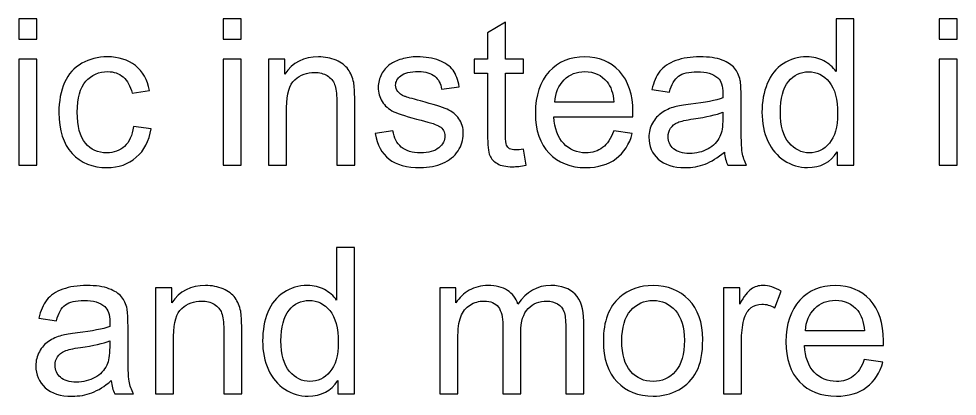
# Model space of a CAD drawing. Header units: millimetres. Extents: x 198 to 2265, y -986 to 144.
# Drawn here: x 1504.2 to 1620.8, y -945.3 to -898.4 of the extents above; entities that cross this region are included whole.
import ezdxf

# ---------------------------------------------------------------- set-up
doc = ezdxf.new("R2010")
doc.units = ezdxf.units.MM
doc.header["$MEASUREMENT"] = 0
doc.layers.add('Layer 1', color=7, linetype='Continuous')

msp = doc.modelspace()

# ---------------------------------------------------------------- linework, layer by layer
at = {"layer": 'Layer 1', "color": 250}
for points, knots in [([(1504.2435, -900.988), (1504.2435, -900.988), (1504.2435, -898.448), (1504.2435, -898.448), (1504.2435, -898.448), (1506.4787, -898.448), (1506.4787, -898.448), (1506.4787, -898.448), (1506.4787, -900.988), (1506.4787, -900.988), (1506.4787, -900.988), (1504.2435, -900.988), (1504.2435, -900.988)], [0, 0, 0, 0, 0.25, 0.25, 0.25, 0.5, 0.5, 0.5, 0.75, 0.75, 0.75, 1, 1, 1, 1]), ([(1529.6435, -900.988), (1529.6435, -900.988), (1529.6435, -898.448), (1529.6435, -898.448), (1529.6435, -898.448), (1531.8787, -898.448), (1531.8787, -898.448), (1531.8787, -898.448), (1531.8787, -900.988), (1531.8787, -900.988), (1531.8787, -900.988), (1529.6435, -900.988), (1529.6435, -900.988)], [0, 0, 0, 0, 0.25, 0.25, 0.25, 0.5, 0.5, 0.5, 0.75, 0.75, 0.75, 1, 1, 1, 1]), ([(1566.9645, -914.6405), (1566.9645, -914.6405), (1567.2693, -916.6132), (1567.2693, -916.6132), (1566.6428, -916.7445), (1566.0797, -916.8122), (1565.5887, -916.8122), (1564.7801, -916.8122), (1564.1536, -916.6852), (1563.7048, -916.427), (1563.2603, -916.1687), (1562.9471, -915.8343), (1562.765, -915.4152), (1562.583, -914.9961), (1562.4941, -914.1156), (1562.4941, -912.7736), (1562.4941, -912.7736), (1562.4941, -905.179), (1562.4941, -905.179), (1562.4941, -905.179), (1560.8431, -905.179), (1560.8431, -905.179), (1560.8431, -905.179), (1560.8431, -903.4518), (1560.8431, -903.4518), (1560.8431, -903.4518), (1562.4941, -903.4518), (1562.4941, -903.4518), (1562.4941, -903.4518), (1562.4941, -900.1921), (1562.4941, -900.1921), (1562.4941, -900.1921), (1564.7293, -898.8502), (1564.7293, -898.8502), (1564.7293, -898.8502), (1564.7293, -903.4518), (1564.7293, -903.4518), (1564.7293, -903.4518), (1566.9645, -903.4518), (1566.9645, -903.4518), (1566.9645, -903.4518), (1566.9645, -905.179), (1566.9645, -905.179), (1566.9645, -905.179), (1564.7293, -905.179), (1564.7293, -905.179), (1564.7293, -905.179), (1564.7293, -912.9006), (1564.7293, -912.9006), (1564.7293, -913.5398), (1564.7674, -913.9505), (1564.8478, -914.1325), (1564.924, -914.3145), (1565.051, -914.4585), (1565.2288, -914.5685), (1565.4066, -914.6744), (1565.6606, -914.7294), (1565.9908, -914.7294), (1566.2364, -914.7294), (1566.5623, -914.6998), (1566.9645, -914.6405)], [0, 0, 0, 0, 0.05, 0.05, 0.05, 0.1, 0.1, 0.1, 0.15, 0.15, 0.15, 0.2, 0.2, 0.2, 0.25, 0.25, 0.25, 0.3, 0.3, 0.3, 0.35, 0.35, 0.35, 0.4, 0.4, 0.4, 0.45, 0.45, 0.45, 0.5, 0.5, 0.5, 0.55, 0.55, 0.55, 0.6, 0.6, 0.6, 0.65, 0.65, 0.65, 0.7, 0.7, 0.7, 0.75, 0.75, 0.75, 0.8, 0.8, 0.8, 0.85, 0.85, 0.85, 0.9, 0.9, 0.9, 0.95, 0.95, 0.95, 1, 1, 1, 1]), ([(1605.9323, -916.6344), (1605.9323, -916.6344), (1605.9323, -914.9622), (1605.9323, -914.9622), (1605.0983, -916.2619), (1603.8707, -916.9138), (1602.2493, -916.9138), (1601.1994, -916.9138), (1600.2342, -916.6259), (1599.3579, -916.046), (1598.4774, -915.4702), (1597.7958, -914.6617), (1597.309, -913.6287), (1596.8264, -912.5916), (1596.5851, -911.402), (1596.5851, -910.0558), (1596.5851, -908.7435), (1596.8052, -907.5539), (1597.2413, -906.4829), (1597.6815, -905.4161), (1598.3377, -904.5948), (1599.214, -904.0275), (1600.0861, -903.456), (1601.0682, -903.1724), (1602.1477, -903.1724), (1602.9436, -903.1724), (1603.6505, -903.3417), (1604.2686, -903.6762), (1604.8867, -904.0106), (1605.3904, -904.4509), (1605.7799, -904.9885), (1605.7799, -904.9885), (1605.7799, -898.448), (1605.7799, -898.448), (1605.7799, -898.448), (1608.0151, -898.448), (1608.0151, -898.448), (1608.0151, -898.448), (1608.0151, -916.6344), (1608.0151, -916.6344), (1608.0151, -916.6344), (1605.9323, -916.6344), (1605.9323, -916.6344)], [0, 0, 0, 0, 0.07142857, 0.07142857, 0.07142857, 0.14285714, 0.14285714, 0.14285714, 0.21428571, 0.21428571, 0.21428571, 0.28571429, 0.28571429, 0.28571429, 0.35714286, 0.35714286, 0.35714286, 0.42857143, 0.42857143, 0.42857143, 0.5, 0.5, 0.5, 0.57142857, 0.57142857, 0.57142857, 0.64285714, 0.64285714, 0.64285714, 0.71428571, 0.71428571, 0.71428571, 0.78571429, 0.78571429, 0.78571429, 0.85714286, 0.85714286, 0.85714286, 0.92857143, 0.92857143, 0.92857143, 1, 1, 1, 1]), ([(1618.6069, -900.988), (1618.6069, -900.988), (1618.6069, -898.448), (1618.6069, -898.448), (1618.6069, -898.448), (1620.8421, -898.448), (1620.8421, -898.448), (1620.8421, -898.448), (1620.8421, -900.988), (1620.8421, -900.988), (1620.8421, -900.988), (1618.6069, -900.988), (1618.6069, -900.988)], [0, 0, 0, 0, 0.25, 0.25, 0.25, 0.5, 0.5, 0.5, 0.75, 0.75, 0.75, 1, 1, 1, 1]), ([(1504.2435, -916.6344), (1504.2435, -916.6344), (1504.2435, -903.4518), (1504.2435, -903.4518), (1504.2435, -903.4518), (1506.4787, -903.4518), (1506.4787, -903.4518), (1506.4787, -903.4518), (1506.4787, -916.6344), (1506.4787, -916.6344), (1506.4787, -916.6344), (1504.2435, -916.6344), (1504.2435, -916.6344)], [0, 0, 0, 0, 0.25, 0.25, 0.25, 0.5, 0.5, 0.5, 0.75, 0.75, 0.75, 1, 1, 1, 1]), ([(1518.4971, -911.8084), (1518.4971, -911.8084), (1520.6815, -912.1132), (1520.6815, -912.1132), (1520.4402, -913.616), (1519.8306, -914.7887), (1518.8442, -915.6396), (1517.8579, -916.4905), (1516.6429, -916.9138), (1515.2078, -916.9138), (1513.4086, -916.9138), (1511.9608, -916.3254), (1510.8686, -915.1485), (1509.7722, -913.9716), (1509.2261, -912.2868), (1509.2261, -910.0939), (1509.2261, -908.6715), (1509.4632, -907.4311), (1509.9331, -906.3643), (1510.403, -905.3018), (1511.1184, -904.5017), (1512.0836, -903.9725), (1513.0446, -903.4391), (1514.0902, -903.1724), (1515.2247, -903.1724), (1516.6514, -903.1724), (1517.824, -903.5322), (1518.7299, -904.2561), (1519.6401, -904.98), (1520.2243, -906.0087), (1520.4783, -907.338), (1520.4783, -907.338), (1518.3193, -907.6682), (1518.3193, -907.6682), (1518.1119, -906.7834), (1517.7478, -906.1188), (1517.2186, -905.6701), (1516.6937, -905.2256), (1516.0587, -905.0012), (1515.3136, -905.0012), (1514.1876, -905.0012), (1513.2732, -905.4034), (1512.5662, -906.2077), (1511.8635, -907.0163), (1511.5121, -908.2863), (1511.5121, -910.0304), (1511.5121, -911.7999), (1511.8508, -913.0826), (1512.5281, -913.8827), (1513.2097, -914.6828), (1514.0944, -915.085), (1515.1824, -915.085), (1516.0629, -915.085), (1516.7953, -914.8183), (1517.3795, -914.2807), (1517.9679, -913.7473), (1518.3405, -912.9218), (1518.4971, -911.8084)], [0, 0, 0, 0, 0.05263158, 0.05263158, 0.05263158, 0.10526316, 0.10526316, 0.10526316, 0.15789474, 0.15789474, 0.15789474, 0.21052632, 0.21052632, 0.21052632, 0.26315789, 0.26315789, 0.26315789, 0.31578947, 0.31578947, 0.31578947, 0.36842105, 0.36842105, 0.36842105, 0.42105263, 0.42105263, 0.42105263, 0.47368421, 0.47368421, 0.47368421, 0.52631579, 0.52631579, 0.52631579, 0.57894737, 0.57894737, 0.57894737, 0.63157895, 0.63157895, 0.63157895, 0.68421053, 0.68421053, 0.68421053, 0.73684211, 0.73684211, 0.73684211, 0.78947368, 0.78947368, 0.78947368, 0.84210526, 0.84210526, 0.84210526, 0.89473684, 0.89473684, 0.89473684, 0.94736842, 0.94736842, 0.94736842, 1, 1, 1, 1]), ([(1529.6435, -916.6344), (1529.6435, -916.6344), (1529.6435, -903.4518), (1529.6435, -903.4518), (1529.6435, -903.4518), (1531.8787, -903.4518), (1531.8787, -903.4518), (1531.8787, -903.4518), (1531.8787, -916.6344), (1531.8787, -916.6344), (1531.8787, -916.6344), (1529.6435, -916.6344), (1529.6435, -916.6344)], [0, 0, 0, 0, 0.25, 0.25, 0.25, 0.5, 0.5, 0.5, 0.75, 0.75, 0.75, 1, 1, 1, 1]), ([(1535.2865, -916.6344), (1535.2865, -916.6344), (1535.2865, -903.4518), (1535.2865, -903.4518), (1535.2865, -903.4518), (1537.2931, -903.4518), (1537.2931, -903.4518), (1537.2931, -903.4518), (1537.2931, -905.3229), (1537.2931, -905.3229), (1538.2583, -903.8878), (1539.6553, -903.1724), (1541.4799, -903.1724), (1542.2757, -903.1724), (1543.0039, -903.3163), (1543.6685, -903.6), (1544.3331, -903.8836), (1544.8327, -904.2604), (1545.1629, -904.7218), (1545.4931, -905.1832), (1545.7259, -905.7336), (1545.8571, -906.3686), (1545.9376, -906.7834), (1545.9799, -907.5073), (1545.9799, -908.5403), (1545.9799, -908.5403), (1545.9799, -916.6344), (1545.9799, -916.6344), (1545.9799, -916.6344), (1543.7447, -916.6344), (1543.7447, -916.6344), (1543.7447, -916.6344), (1543.7447, -908.6249), (1543.7447, -908.6249), (1543.7447, -907.7148), (1543.66, -907.0332), (1543.4865, -906.5845), (1543.3129, -906.1357), (1543.0039, -905.7759), (1542.5636, -905.505), (1542.1233, -905.2383), (1541.6026, -905.1028), (1541.01, -905.1028), (1540.0617, -905.1028), (1539.2447, -905.4034), (1538.5546, -906.0087), (1537.8646, -906.6099), (1537.5217, -907.7571), (1537.5217, -909.442), (1537.5217, -909.442), (1537.5217, -916.6344), (1537.5217, -916.6344), (1537.5217, -916.6344), (1535.2865, -916.6344), (1535.2865, -916.6344)], [0, 0, 0, 0, 0.05555556, 0.05555556, 0.05555556, 0.11111111, 0.11111111, 0.11111111, 0.16666667, 0.16666667, 0.16666667, 0.22222222, 0.22222222, 0.22222222, 0.27777778, 0.27777778, 0.27777778, 0.33333333, 0.33333333, 0.33333333, 0.38888889, 0.38888889, 0.38888889, 0.44444444, 0.44444444, 0.44444444, 0.5, 0.5, 0.5, 0.55555556, 0.55555556, 0.55555556, 0.61111111, 0.61111111, 0.61111111, 0.66666667, 0.66666667, 0.66666667, 0.72222222, 0.72222222, 0.72222222, 0.77777778, 0.77777778, 0.77777778, 0.83333333, 0.83333333, 0.83333333, 0.88888889, 0.88888889, 0.88888889, 0.94444444, 0.94444444, 0.94444444, 1, 1, 1, 1]), ([(1548.5241, -912.6974), (1548.5241, -912.6974), (1550.7339, -912.3418), (1550.7339, -912.3418), (1550.8567, -913.2266), (1551.2038, -913.9039), (1551.7711, -914.378), (1552.3383, -914.8479), (1553.1342, -915.085), (1554.1502, -915.085), (1555.1789, -915.085), (1555.9409, -914.8776), (1556.4404, -914.4585), (1556.9357, -914.0436), (1557.1855, -913.5525), (1557.1855, -912.9895), (1557.1855, -912.4857), (1556.9611, -912.0878), (1556.5166, -911.7999), (1556.2034, -911.601), (1555.4414, -911.3512), (1554.2306, -911.0422), (1552.5966, -910.6315), (1551.4663, -910.2759), (1550.8313, -909.9754), (1550.2005, -909.6706), (1549.7221, -909.2557), (1549.3962, -908.7223), (1549.0702, -908.1931), (1548.9051, -907.6047), (1548.9051, -906.9612), (1548.9051, -906.3728), (1549.0406, -905.8309), (1549.3073, -905.3314), (1549.5782, -904.8319), (1549.9423, -904.417), (1550.4037, -904.0868), (1550.7508, -903.8328), (1551.225, -903.6169), (1551.8219, -903.4391), (1552.423, -903.2613), (1553.0622, -903.1724), (1553.748, -903.1724), (1554.781, -903.1724), (1555.6869, -903.3206), (1556.4658, -903.6211), (1557.249, -903.9175), (1557.8247, -904.3239), (1558.1973, -904.8319), (1558.5656, -905.3441), (1558.8238, -906.0257), (1558.9635, -906.8808), (1558.9635, -906.8808), (1556.7791, -907.1856), (1556.7791, -907.1856), (1556.6817, -906.4998), (1556.3939, -905.9622), (1555.9197, -905.5769), (1555.4456, -905.1917), (1554.7767, -905.0012), (1553.9089, -905.0012), (1552.8887, -905.0012), (1552.1563, -905.1705), (1551.7203, -905.5092), (1551.2842, -905.8479), (1551.0641, -906.2458), (1551.0641, -906.6988), (1551.0641, -906.9866), (1551.153, -907.2491), (1551.335, -907.4819), (1551.5171, -907.719), (1551.8007, -907.918), (1552.1902, -908.0746), (1552.4145, -908.1593), (1553.0665, -908.3498), (1554.1587, -908.6461), (1555.7335, -909.0652), (1556.8341, -909.4123), (1557.4607, -909.679), (1558.0872, -909.9457), (1558.5783, -910.3394), (1558.9339, -910.8474), (1559.2937, -911.3597), (1559.4715, -911.9947), (1559.4715, -912.7567), (1559.4715, -913.4975), (1559.2556, -914.196), (1558.8196, -914.8522), (1558.3835, -915.5083), (1557.757, -916.0163), (1556.94, -916.3762), (1556.1187, -916.736), (1555.1916, -916.9138), (1554.1587, -916.9138), (1552.4484, -916.9138), (1551.1403, -916.5582), (1550.2428, -915.8512), (1549.3454, -915.14), (1548.7739, -914.0902), (1548.5241, -912.6974)], [0, 0, 0, 0, 0.03030303, 0.03030303, 0.03030303, 0.06060606, 0.06060606, 0.06060606, 0.09090909, 0.09090909, 0.09090909, 0.12121212, 0.12121212, 0.12121212, 0.15151515, 0.15151515, 0.15151515, 0.18181818, 0.18181818, 0.18181818, 0.21212121, 0.21212121, 0.21212121, 0.24242424, 0.24242424, 0.24242424, 0.27272727, 0.27272727, 0.27272727, 0.3030303, 0.3030303, 0.3030303, 0.33333333, 0.33333333, 0.33333333, 0.36363636, 0.36363636, 0.36363636, 0.39393939, 0.39393939, 0.39393939, 0.42424242, 0.42424242, 0.42424242, 0.45454545, 0.45454545, 0.45454545, 0.48484848, 0.48484848, 0.48484848, 0.51515152, 0.51515152, 0.51515152, 0.54545455, 0.54545455, 0.54545455, 0.57575758, 0.57575758, 0.57575758, 0.60606061, 0.60606061, 0.60606061, 0.63636364, 0.63636364, 0.63636364, 0.66666667, 0.66666667, 0.66666667, 0.6969697, 0.6969697, 0.6969697, 0.72727273, 0.72727273, 0.72727273, 0.75757576, 0.75757576, 0.75757576, 0.78787879, 0.78787879, 0.78787879, 0.81818182, 0.81818182, 0.81818182, 0.84848485, 0.84848485, 0.84848485, 0.87878788, 0.87878788, 0.87878788, 0.90909091, 0.90909091, 0.90909091, 0.93939394, 0.93939394, 0.93939394, 0.96969697, 0.96969697, 0.96969697, 1, 1, 1, 1]), ([(1578.1617, -912.3672), (1578.1617, -912.3672), (1580.4731, -912.672), (1580.4731, -912.672), (1580.1133, -914.014), (1579.4402, -915.0596), (1578.458, -915.8004), (1577.4759, -916.5413), (1576.2228, -916.9138), (1574.6946, -916.9138), (1572.7727, -916.9138), (1571.2487, -916.3211), (1570.1226, -915.1358), (1568.9965, -913.9547), (1568.4335, -912.291), (1568.4335, -910.1532), (1568.4335, -907.9434), (1569.0008, -906.2246), (1570.1395, -905.0054), (1571.2783, -903.782), (1572.7557, -903.1724), (1574.5718, -903.1724), (1576.3287, -903.1724), (1577.7638, -903.7693), (1578.8771, -904.9673), (1579.9905, -906.1654), (1580.5493, -907.8502), (1580.5493, -910.0219), (1580.5493, -910.1532), (1580.5451, -910.3521), (1580.5366, -910.6146), (1580.5366, -910.6146), (1570.7195, -910.6146), (1570.7195, -910.6146), (1570.8042, -912.0582), (1571.2106, -913.1673), (1571.9472, -913.9335), (1572.6795, -914.6998), (1573.5982, -915.085), (1574.6946, -915.085), (1575.5116, -915.085), (1576.2101, -914.8691), (1576.7859, -914.4373), (1577.3658, -914.0055), (1577.823, -913.3155), (1578.1617, -912.3672)], [0, 0, 0, 0, 0.06666667, 0.06666667, 0.06666667, 0.13333333, 0.13333333, 0.13333333, 0.2, 0.2, 0.2, 0.26666667, 0.26666667, 0.26666667, 0.33333333, 0.33333333, 0.33333333, 0.4, 0.4, 0.4, 0.46666667, 0.46666667, 0.46666667, 0.53333333, 0.53333333, 0.53333333, 0.6, 0.6, 0.6, 0.66666667, 0.66666667, 0.66666667, 0.73333333, 0.73333333, 0.73333333, 0.8, 0.8, 0.8, 0.86666667, 0.86666667, 0.86666667, 0.93333333, 0.93333333, 0.93333333, 1, 1, 1, 1]), ([(1591.9073, -914.9834), (1591.0776, -915.6904), (1590.2775, -916.1857), (1589.5112, -916.4778), (1588.745, -916.7699), (1587.9237, -916.9138), (1587.0432, -916.9138), (1585.5954, -916.9138), (1584.482, -916.5624), (1583.7031, -915.8555), (1582.9242, -915.1527), (1582.5347, -914.251), (1582.5347, -913.1546), (1582.5347, -912.5111), (1582.6829, -911.9227), (1582.975, -911.3893), (1583.2713, -910.8559), (1583.6565, -910.4326), (1584.1307, -910.1108), (1584.609, -909.7891), (1585.1424, -909.5436), (1585.7393, -909.3785), (1586.1796, -909.2642), (1586.8442, -909.1541), (1587.729, -909.044), (1589.5324, -908.8324), (1590.8659, -908.5741), (1591.7168, -908.2778), (1591.7253, -907.973), (1591.7295, -907.7783), (1591.7295, -907.6978), (1591.7295, -906.7919), (1591.5178, -906.1527), (1591.0945, -905.7801), (1590.523, -905.2764), (1589.6721, -905.0266), (1588.546, -905.0266), (1587.4919, -905.0266), (1586.713, -905.2129), (1586.2135, -905.5812), (1585.7097, -905.9495), (1585.3414, -906.6014), (1585.1001, -907.5412), (1585.1001, -907.5412), (1582.9157, -907.2364), (1582.9157, -907.2364), (1583.1147, -906.3008), (1583.4406, -905.5431), (1583.8978, -904.9673), (1584.355, -904.3916), (1585.0154, -903.9513), (1585.879, -903.6381), (1586.7384, -903.329), (1587.7417, -903.1724), (1588.8762, -903.1724), (1590.0023, -903.1724), (1590.9209, -903.3036), (1591.6279, -903.5703), (1592.3306, -903.837), (1592.8513, -904.1672), (1593.1815, -904.5694), (1593.5117, -904.9716), (1593.7446, -905.4796), (1593.88, -906.0934), (1593.952, -906.4744), (1593.9901, -907.1602), (1593.9901, -908.1466), (1593.9901, -908.1466), (1593.9901, -911.1099), (1593.9901, -911.1099), (1593.9901, -913.18), (1594.0367, -914.4881), (1594.1298, -915.0427), (1594.2187, -915.5972), (1594.405, -916.1264), (1594.6759, -916.6344), (1594.6759, -916.6344), (1592.3391, -916.6344), (1592.3391, -916.6344), (1592.1147, -916.1645), (1591.9708, -915.6142), (1591.9073, -914.9834)], [0, 0, 0, 0, 0.03703704, 0.03703704, 0.03703704, 0.07407407, 0.07407407, 0.07407407, 0.11111111, 0.11111111, 0.11111111, 0.14814815, 0.14814815, 0.14814815, 0.18518519, 0.18518519, 0.18518519, 0.22222222, 0.22222222, 0.22222222, 0.25925926, 0.25925926, 0.25925926, 0.2962963, 0.2962963, 0.2962963, 0.33333333, 0.33333333, 0.33333333, 0.37037037, 0.37037037, 0.37037037, 0.40740741, 0.40740741, 0.40740741, 0.44444444, 0.44444444, 0.44444444, 0.48148148, 0.48148148, 0.48148148, 0.51851852, 0.51851852, 0.51851852, 0.55555556, 0.55555556, 0.55555556, 0.59259259, 0.59259259, 0.59259259, 0.62962963, 0.62962963, 0.62962963, 0.66666667, 0.66666667, 0.66666667, 0.7037037, 0.7037037, 0.7037037, 0.74074074, 0.74074074, 0.74074074, 0.77777778, 0.77777778, 0.77777778, 0.81481481, 0.81481481, 0.81481481, 0.85185185, 0.85185185, 0.85185185, 0.88888889, 0.88888889, 0.88888889, 0.92592593, 0.92592593, 0.92592593, 0.96296296, 0.96296296, 0.96296296, 1, 1, 1, 1]), ([(1618.6069, -916.6344), (1618.6069, -916.6344), (1618.6069, -903.4518), (1618.6069, -903.4518), (1618.6069, -903.4518), (1620.8421, -903.4518), (1620.8421, -903.4518), (1620.8421, -903.4518), (1620.8421, -916.6344), (1620.8421, -916.6344), (1620.8421, -916.6344), (1618.6069, -916.6344), (1618.6069, -916.6344)], [0, 0, 0, 0, 0.25, 0.25, 0.25, 0.5, 0.5, 0.5, 0.75, 0.75, 0.75, 1, 1, 1, 1]), ([(1570.8465, -908.7858), (1570.8465, -908.7858), (1578.1871, -908.7858), (1578.1871, -908.7858), (1578.0897, -907.6767), (1577.8061, -906.8469), (1577.3447, -906.2924), (1576.6377, -905.433), (1575.7148, -905.0012), (1574.5845, -905.0012), (1573.5601, -905.0012), (1572.7007, -905.3441), (1572.0022, -906.0299), (1571.3079, -906.7157), (1570.9227, -907.6343), (1570.8465, -908.7858)], [0, 0, 0, 0, 0.2, 0.2, 0.2, 0.4, 0.4, 0.4, 0.6, 0.6, 0.6, 0.8, 0.8, 0.8, 1, 1, 1, 1]), ([(1598.8711, -910.06), (1598.8711, -911.7449), (1599.2267, -913.0022), (1599.9421, -913.8362), (1600.6533, -914.6701), (1601.4958, -915.085), (1602.4652, -915.085), (1603.4431, -915.085), (1604.2728, -914.6871), (1604.9586, -913.8912), (1605.6402, -913.0953), (1605.9831, -911.8804), (1605.9831, -910.2463), (1605.9831, -908.4514), (1605.636, -907.1306), (1604.9375, -906.2881), (1604.2432, -905.4457), (1603.3838, -905.0266), (1602.3636, -905.0266), (1601.3688, -905.0266), (1600.539, -905.4288), (1599.8702, -906.2373), (1599.2055, -907.0459), (1598.8711, -908.3201), (1598.8711, -910.06)], [0, 0, 0, 0, 0.125, 0.125, 0.125, 0.25, 0.25, 0.25, 0.375, 0.375, 0.375, 0.5, 0.5, 0.5, 0.625, 0.625, 0.625, 0.75, 0.75, 0.75, 0.875, 0.875, 0.875, 1, 1, 1, 1]), ([(1591.7295, -910.0304), (1590.9167, -910.3606), (1589.6975, -910.64), (1588.0719, -910.8686), (1587.149, -910.9998), (1586.4971, -911.148), (1586.1161, -911.3131), (1585.7351, -911.4782), (1585.443, -911.7195), (1585.2356, -912.0328), (1585.0281, -912.3503), (1584.9223, -912.7016), (1584.9223, -913.0911), (1584.9223, -913.6795), (1585.1467, -914.1748), (1585.5996, -914.5685), (1586.0526, -914.9622), (1586.713, -915.1612), (1587.5808, -915.1612), (1588.4402, -915.1612), (1589.2064, -914.9749), (1589.8795, -914.5982), (1590.5484, -914.2256), (1591.0437, -913.7134), (1591.357, -913.0657), (1591.5983, -912.5619), (1591.7168, -911.8211), (1591.7168, -910.8432), (1591.7168, -910.8432), (1591.7295, -910.0304), (1591.7295, -910.0304)], [0, 0, 0, 0, 0.1, 0.1, 0.1, 0.2, 0.2, 0.2, 0.3, 0.3, 0.3, 0.4, 0.4, 0.4, 0.5, 0.5, 0.5, 0.6, 0.6, 0.6, 0.7, 0.7, 0.7, 0.8, 0.8, 0.8, 0.9, 0.9, 0.9, 1, 1, 1, 1]), ([(1543.8843, -945.0105), (1543.8843, -945.0105), (1543.8843, -943.3383), (1543.8843, -943.3383), (1543.0503, -944.638), (1541.8227, -945.2899), (1540.2013, -945.2899), (1539.1514, -945.2899), (1538.1862, -945.002), (1537.3099, -944.4221), (1536.4294, -943.8463), (1535.7478, -943.0378), (1535.261, -942.0048), (1534.7784, -940.9677), (1534.5371, -939.7781), (1534.5371, -938.4319), (1534.5371, -937.1196), (1534.7572, -935.93), (1535.1933, -934.859), (1535.6335, -933.7922), (1536.2897, -932.9709), (1537.166, -932.4036), (1538.0381, -931.8321), (1539.0202, -931.5485), (1540.0997, -931.5485), (1540.8956, -931.5485), (1541.6025, -931.7178), (1542.2206, -932.0523), (1542.8387, -932.3867), (1543.3424, -932.827), (1543.7319, -933.3646), (1543.7319, -933.3646), (1543.7319, -926.8241), (1543.7319, -926.8241), (1543.7319, -926.8241), (1545.9671, -926.8241), (1545.9671, -926.8241), (1545.9671, -926.8241), (1545.9671, -945.0105), (1545.9671, -945.0105), (1545.9671, -945.0105), (1543.8843, -945.0105), (1543.8843, -945.0105)], [0, 0, 0, 0, 0.07142857, 0.07142857, 0.07142857, 0.14285714, 0.14285714, 0.14285714, 0.21428571, 0.21428571, 0.21428571, 0.28571429, 0.28571429, 0.28571429, 0.35714286, 0.35714286, 0.35714286, 0.42857143, 0.42857143, 0.42857143, 0.5, 0.5, 0.5, 0.57142857, 0.57142857, 0.57142857, 0.64285714, 0.64285714, 0.64285714, 0.71428571, 0.71428571, 0.71428571, 0.78571429, 0.78571429, 0.78571429, 0.85714286, 0.85714286, 0.85714286, 0.92857143, 0.92857143, 0.92857143, 1, 1, 1, 1]), ([(1515.7327, -943.3595), (1514.903, -944.0665), (1514.1029, -944.5618), (1513.3366, -944.8539), (1512.5704, -945.146), (1511.7491, -945.2899), (1510.8686, -945.2899), (1509.4208, -945.2899), (1508.3074, -944.9385), (1507.5285, -944.2316), (1506.7496, -943.5288), (1506.3601, -942.6271), (1506.3601, -941.5307), (1506.3601, -940.8872), (1506.5083, -940.2988), (1506.8004, -939.7654), (1507.0967, -939.232), (1507.4819, -938.8087), (1507.9561, -938.4869), (1508.4344, -938.1652), (1508.9678, -937.9197), (1509.5647, -937.7546), (1510.005, -937.6403), (1510.6696, -937.5302), (1511.5544, -937.4201), (1513.3578, -937.2085), (1514.6913, -936.9502), (1515.5422, -936.6539), (1515.5507, -936.3491), (1515.5549, -936.1544), (1515.5549, -936.0739), (1515.5549, -935.168), (1515.3432, -934.5288), (1514.9199, -934.1562), (1514.3484, -933.6525), (1513.4975, -933.4027), (1512.3714, -933.4027), (1511.3173, -933.4027), (1510.5384, -933.589), (1510.0389, -933.9573), (1509.5351, -934.3256), (1509.1668, -934.9775), (1508.9255, -935.9173), (1508.9255, -935.9173), (1506.7411, -935.6125), (1506.7411, -935.6125), (1506.9401, -934.6769), (1507.266, -933.9192), (1507.7232, -933.3434), (1508.1804, -932.7677), (1508.8408, -932.3274), (1509.7044, -932.0142), (1510.5638, -931.7051), (1511.5671, -931.5485), (1512.7016, -931.5485), (1513.8277, -931.5485), (1514.7463, -931.6797), (1515.4533, -931.9464), (1516.156, -932.2131), (1516.6767, -932.5433), (1517.0069, -932.9455), (1517.3371, -933.3477), (1517.57, -933.8557), (1517.7054, -934.4695), (1517.7774, -934.8505), (1517.8155, -935.5363), (1517.8155, -936.5227), (1517.8155, -936.5227), (1517.8155, -939.486), (1517.8155, -939.486), (1517.8155, -941.5561), (1517.8621, -942.8642), (1517.9552, -943.4188), (1518.0441, -943.9733), (1518.2304, -944.5025), (1518.5013, -945.0105), (1518.5013, -945.0105), (1516.1645, -945.0105), (1516.1645, -945.0105), (1515.9401, -944.5406), (1515.7962, -943.9903), (1515.7327, -943.3595)], [0, 0, 0, 0, 0.03703704, 0.03703704, 0.03703704, 0.07407407, 0.07407407, 0.07407407, 0.11111111, 0.11111111, 0.11111111, 0.14814815, 0.14814815, 0.14814815, 0.18518519, 0.18518519, 0.18518519, 0.22222222, 0.22222222, 0.22222222, 0.25925926, 0.25925926, 0.25925926, 0.2962963, 0.2962963, 0.2962963, 0.33333333, 0.33333333, 0.33333333, 0.37037037, 0.37037037, 0.37037037, 0.40740741, 0.40740741, 0.40740741, 0.44444444, 0.44444444, 0.44444444, 0.48148148, 0.48148148, 0.48148148, 0.51851852, 0.51851852, 0.51851852, 0.55555556, 0.55555556, 0.55555556, 0.59259259, 0.59259259, 0.59259259, 0.62962963, 0.62962963, 0.62962963, 0.66666667, 0.66666667, 0.66666667, 0.7037037, 0.7037037, 0.7037037, 0.74074074, 0.74074074, 0.74074074, 0.77777778, 0.77777778, 0.77777778, 0.81481481, 0.81481481, 0.81481481, 0.85185185, 0.85185185, 0.85185185, 0.88888889, 0.88888889, 0.88888889, 0.92592593, 0.92592593, 0.92592593, 0.96296296, 0.96296296, 0.96296296, 1, 1, 1, 1]), ([(1521.2487, -945.0105), (1521.2487, -945.0105), (1521.2487, -931.8279), (1521.2487, -931.8279), (1521.2487, -931.8279), (1523.2553, -931.8279), (1523.2553, -931.8279), (1523.2553, -931.8279), (1523.2553, -933.699), (1523.2553, -933.699), (1524.2205, -932.2639), (1525.6175, -931.5485), (1527.4421, -931.5485), (1528.2379, -931.5485), (1528.9661, -931.6924), (1529.6307, -931.9761), (1530.2953, -932.2597), (1530.7949, -932.6365), (1531.1251, -933.0979), (1531.4553, -933.5593), (1531.6881, -934.1097), (1531.8193, -934.7447), (1531.8998, -935.1595), (1531.9421, -935.8834), (1531.9421, -936.9164), (1531.9421, -936.9164), (1531.9421, -945.0105), (1531.9421, -945.0105), (1531.9421, -945.0105), (1529.7069, -945.0105), (1529.7069, -945.0105), (1529.7069, -945.0105), (1529.7069, -937.001), (1529.7069, -937.001), (1529.7069, -936.0909), (1529.6222, -935.4093), (1529.4487, -934.9606), (1529.2751, -934.5118), (1528.9661, -934.152), (1528.5258, -933.8811), (1528.0855, -933.6144), (1527.5648, -933.4789), (1526.9722, -933.4789), (1526.0239, -933.4789), (1525.2069, -933.7795), (1524.5168, -934.3848), (1523.8268, -934.986), (1523.4839, -936.1332), (1523.4839, -937.8181), (1523.4839, -937.8181), (1523.4839, -945.0105), (1523.4839, -945.0105), (1523.4839, -945.0105), (1521.2487, -945.0105), (1521.2487, -945.0105)], [0, 0, 0, 0, 0.05555556, 0.05555556, 0.05555556, 0.11111111, 0.11111111, 0.11111111, 0.16666667, 0.16666667, 0.16666667, 0.22222222, 0.22222222, 0.22222222, 0.27777778, 0.27777778, 0.27777778, 0.33333333, 0.33333333, 0.33333333, 0.38888889, 0.38888889, 0.38888889, 0.44444444, 0.44444444, 0.44444444, 0.5, 0.5, 0.5, 0.55555556, 0.55555556, 0.55555556, 0.61111111, 0.61111111, 0.61111111, 0.66666667, 0.66666667, 0.66666667, 0.72222222, 0.72222222, 0.72222222, 0.77777778, 0.77777778, 0.77777778, 0.83333333, 0.83333333, 0.83333333, 0.88888889, 0.88888889, 0.88888889, 0.94444444, 0.94444444, 0.94444444, 1, 1, 1, 1]), ([(1556.5589, -945.0105), (1556.5589, -945.0105), (1556.5589, -931.8279), (1556.5589, -931.8279), (1556.5589, -931.8279), (1558.5655, -931.8279), (1558.5655, -931.8279), (1558.5655, -931.8279), (1558.5655, -933.6906), (1558.5655, -933.6906), (1558.9761, -933.0471), (1559.5265, -932.5264), (1560.2123, -932.1369), (1560.8981, -931.7432), (1561.677, -931.5485), (1562.5533, -931.5485), (1563.527, -931.5485), (1564.3271, -931.7517), (1564.9494, -932.1539), (1565.5717, -932.5603), (1566.0119, -933.1233), (1566.2659, -933.8514), (1567.3158, -932.3147), (1568.6747, -931.5485), (1570.3511, -931.5485), (1571.6634, -931.5485), (1572.6752, -931.9083), (1573.3779, -932.6322), (1574.0849, -933.3561), (1574.4405, -934.4695), (1574.4405, -935.9723), (1574.4405, -935.9723), (1574.4405, -945.0105), (1574.4405, -945.0105), (1574.4405, -945.0105), (1572.2053, -945.0105), (1572.2053, -945.0105), (1572.2053, -945.0105), (1572.2053, -936.7132), (1572.2053, -936.7132), (1572.2053, -935.8242), (1572.1291, -935.1807), (1571.9852, -934.787), (1571.8412, -934.3933), (1571.5788, -934.08), (1571.1935, -933.8387), (1570.8125, -933.5974), (1570.3638, -933.4789), (1569.8516, -933.4789), (1568.9202, -933.4789), (1568.1498, -933.7879), (1567.5359, -934.4018), (1566.9221, -935.0198), (1566.6173, -936.0062), (1566.6173, -937.3609), (1566.6173, -937.3609), (1566.6173, -945.0105), (1566.6173, -945.0105), (1566.6173, -945.0105), (1564.3821, -945.0105), (1564.3821, -945.0105), (1564.3821, -945.0105), (1564.3821, -936.4549), (1564.3821, -936.4549), (1564.3821, -935.4643), (1564.2001, -934.7193), (1563.836, -934.224), (1563.4719, -933.7287), (1562.875, -933.4789), (1562.0495, -933.4789), (1561.423, -933.4789), (1560.843, -933.644), (1560.3096, -933.9742), (1559.7762, -934.3044), (1559.391, -934.787), (1559.1497, -935.4262), (1558.9126, -936.0612), (1558.7941, -936.9799), (1558.7941, -938.1779), (1558.7941, -938.1779), (1558.7941, -945.0105), (1558.7941, -945.0105), (1558.7941, -945.0105), (1556.5589, -945.0105), (1556.5589, -945.0105)], [0, 0, 0, 0, 0.03571429, 0.03571429, 0.03571429, 0.07142857, 0.07142857, 0.07142857, 0.10714286, 0.10714286, 0.10714286, 0.14285714, 0.14285714, 0.14285714, 0.17857143, 0.17857143, 0.17857143, 0.21428571, 0.21428571, 0.21428571, 0.25, 0.25, 0.25, 0.28571429, 0.28571429, 0.28571429, 0.32142857, 0.32142857, 0.32142857, 0.35714286, 0.35714286, 0.35714286, 0.39285714, 0.39285714, 0.39285714, 0.42857143, 0.42857143, 0.42857143, 0.46428571, 0.46428571, 0.46428571, 0.5, 0.5, 0.5, 0.53571429, 0.53571429, 0.53571429, 0.57142857, 0.57142857, 0.57142857, 0.60714286, 0.60714286, 0.60714286, 0.64285714, 0.64285714, 0.64285714, 0.67857143, 0.67857143, 0.67857143, 0.71428571, 0.71428571, 0.71428571, 0.75, 0.75, 0.75, 0.78571429, 0.78571429, 0.78571429, 0.82142857, 0.82142857, 0.82142857, 0.85714286, 0.85714286, 0.85714286, 0.89285714, 0.89285714, 0.89285714, 0.92857143, 0.92857143, 0.92857143, 0.96428571, 0.96428571, 0.96428571, 1, 1, 1, 1]), ([(1576.8789, -938.4192), (1576.8789, -935.985), (1577.5562, -934.1816), (1578.9151, -933.009), (1580.0454, -932.0353), (1581.4297, -931.5485), (1583.0596, -931.5485), (1584.8672, -931.5485), (1586.3489, -932.1412), (1587.5003, -933.3265), (1588.6476, -934.5076), (1589.2233, -936.1459), (1589.2233, -938.2329), (1589.2233, -939.9263), (1588.9693, -941.2555), (1588.4613, -942.225), (1587.9533, -943.1944), (1587.2125, -943.9479), (1586.2388, -944.4856), (1585.2694, -945.0232), (1584.2068, -945.2899), (1583.0596, -945.2899), (1581.2138, -945.2899), (1579.7237, -944.7015), (1578.5849, -943.5204), (1577.4462, -942.3393), (1576.8789, -940.6375), (1576.8789, -938.4192)], [0, 0, 0, 0, 0.11111111, 0.11111111, 0.11111111, 0.22222222, 0.22222222, 0.22222222, 0.33333333, 0.33333333, 0.33333333, 0.44444444, 0.44444444, 0.44444444, 0.55555556, 0.55555556, 0.55555556, 0.66666667, 0.66666667, 0.66666667, 0.77777778, 0.77777778, 0.77777778, 0.88888889, 0.88888889, 0.88888889, 1, 1, 1, 1]), ([(1591.8183, -945.0105), (1591.8183, -945.0105), (1591.8183, -931.8279), (1591.8183, -931.8279), (1591.8183, -931.8279), (1593.8249, -931.8279), (1593.8249, -931.8279), (1593.8249, -931.8279), (1593.8249, -933.8472), (1593.8249, -933.8472), (1594.3371, -932.9116), (1594.8113, -932.2936), (1595.2473, -931.9972), (1595.6833, -931.6967), (1596.1617, -931.5485), (1596.6824, -931.5485), (1597.4359, -931.5485), (1598.2022, -931.7856), (1598.9811, -932.2555), (1598.9811, -932.2555), (1598.1852, -934.3171), (1598.1852, -934.3171), (1597.6434, -934.0123), (1597.1015, -933.8599), (1596.5596, -933.8599), (1596.0728, -933.8599), (1595.6368, -934.0081), (1595.2515, -934.3002), (1594.8663, -934.5923), (1594.5911, -934.9987), (1594.426, -935.5194), (1594.1763, -936.311), (1594.0535, -937.1788), (1594.0535, -938.1229), (1594.0535, -938.1229), (1594.0535, -945.0105), (1594.0535, -945.0105), (1594.0535, -945.0105), (1591.8183, -945.0105), (1591.8183, -945.0105)], [0, 0, 0, 0, 0.07692308, 0.07692308, 0.07692308, 0.15384615, 0.15384615, 0.15384615, 0.23076923, 0.23076923, 0.23076923, 0.30769231, 0.30769231, 0.30769231, 0.38461538, 0.38461538, 0.38461538, 0.46153846, 0.46153846, 0.46153846, 0.53846154, 0.53846154, 0.53846154, 0.61538462, 0.61538462, 0.61538462, 0.69230769, 0.69230769, 0.69230769, 0.76923077, 0.76923077, 0.76923077, 0.84615385, 0.84615385, 0.84615385, 0.92307692, 0.92307692, 0.92307692, 1, 1, 1, 1]), ([(1609.2935, -940.7433), (1609.2935, -940.7433), (1611.6049, -941.0481), (1611.6049, -941.0481), (1611.2451, -942.3901), (1610.572, -943.4357), (1609.5898, -944.1765), (1608.6077, -944.9174), (1607.3546, -945.2899), (1605.8264, -945.2899), (1603.9045, -945.2899), (1602.3805, -944.6972), (1601.2544, -943.5119), (1600.1283, -942.3308), (1599.5653, -940.6671), (1599.5653, -938.5293), (1599.5653, -936.3195), (1600.1326, -934.6007), (1601.2713, -933.3815), (1602.4101, -932.1581), (1603.8875, -931.5485), (1605.7036, -931.5485), (1607.4605, -931.5485), (1608.8956, -932.1454), (1610.0089, -933.3434), (1611.1223, -934.5415), (1611.6811, -936.2263), (1611.6811, -938.398), (1611.6811, -938.5293), (1611.6769, -938.7282), (1611.6684, -938.9907), (1611.6684, -938.9907), (1601.8513, -938.9907), (1601.8513, -938.9907), (1601.936, -940.4343), (1602.3424, -941.5434), (1603.079, -942.3096), (1603.8113, -943.0759), (1604.73, -943.4611), (1605.8264, -943.4611), (1606.6434, -943.4611), (1607.3419, -943.2452), (1607.9177, -942.8134), (1608.4976, -942.3816), (1608.9548, -941.6916), (1609.2935, -940.7433)], [0, 0, 0, 0, 0.06666667, 0.06666667, 0.06666667, 0.13333333, 0.13333333, 0.13333333, 0.2, 0.2, 0.2, 0.26666667, 0.26666667, 0.26666667, 0.33333333, 0.33333333, 0.33333333, 0.4, 0.4, 0.4, 0.46666667, 0.46666667, 0.46666667, 0.53333333, 0.53333333, 0.53333333, 0.6, 0.6, 0.6, 0.66666667, 0.66666667, 0.66666667, 0.73333333, 0.73333333, 0.73333333, 0.8, 0.8, 0.8, 0.86666667, 0.86666667, 0.86666667, 0.93333333, 0.93333333, 0.93333333, 1, 1, 1, 1]), ([(1536.8231, -938.4361), (1536.8231, -940.121), (1537.1787, -941.3783), (1537.8941, -942.2123), (1538.6053, -943.0462), (1539.4478, -943.4611), (1540.4172, -943.4611), (1541.3951, -943.4611), (1542.2248, -943.0632), (1542.9106, -942.2673), (1543.5922, -941.4714), (1543.9351, -940.2565), (1543.9351, -938.6224), (1543.9351, -936.8275), (1543.588, -935.5067), (1542.8895, -934.6642), (1542.1952, -933.8218), (1541.3358, -933.4027), (1540.3156, -933.4027), (1539.3208, -933.4027), (1538.491, -933.8049), (1537.8222, -934.6134), (1537.1575, -935.422), (1536.8231, -936.6962), (1536.8231, -938.4361)], [0, 0, 0, 0, 0.125, 0.125, 0.125, 0.25, 0.25, 0.25, 0.375, 0.375, 0.375, 0.5, 0.5, 0.5, 0.625, 0.625, 0.625, 0.75, 0.75, 0.75, 0.875, 0.875, 0.875, 1, 1, 1, 1]), ([(1579.1649, -938.4234), (1579.1649, -940.1083), (1579.5332, -941.3698), (1580.2698, -942.2038), (1581.0106, -943.042), (1581.9377, -943.4611), (1583.0596, -943.4611), (1584.1687, -943.4611), (1585.0916, -943.042), (1585.8324, -942.1996), (1586.569, -941.3571), (1586.9373, -940.0744), (1586.9373, -938.3515), (1586.9373, -936.7259), (1586.5648, -935.494), (1585.8239, -934.66), (1585.0831, -933.8218), (1584.1602, -933.4027), (1583.0596, -933.4027), (1581.9377, -933.4027), (1581.0106, -933.8176), (1580.2698, -934.6515), (1579.5332, -935.4855), (1579.1649, -936.7428), (1579.1649, -938.4234)], [0, 0, 0, 0, 0.125, 0.125, 0.125, 0.25, 0.25, 0.25, 0.375, 0.375, 0.375, 0.5, 0.5, 0.5, 0.625, 0.625, 0.625, 0.75, 0.75, 0.75, 0.875, 0.875, 0.875, 1, 1, 1, 1]), ([(1601.9783, -937.1619), (1601.9783, -937.1619), (1609.3189, -937.1619), (1609.3189, -937.1619), (1609.2215, -936.0528), (1608.9379, -935.223), (1608.4765, -934.6685), (1607.7695, -933.8091), (1606.8466, -933.3773), (1605.7163, -933.3773), (1604.6919, -933.3773), (1603.8325, -933.7202), (1603.134, -934.406), (1602.4397, -935.0918), (1602.0545, -936.0104), (1601.9783, -937.1619)], [0, 0, 0, 0, 0.2, 0.2, 0.2, 0.4, 0.4, 0.4, 0.6, 0.6, 0.6, 0.8, 0.8, 0.8, 1, 1, 1, 1]), ([(1515.5549, -938.4065), (1514.7421, -938.7367), (1513.5229, -939.0161), (1511.8973, -939.2447), (1510.9744, -939.3759), (1510.3225, -939.5241), (1509.9415, -939.6892), (1509.5605, -939.8543), (1509.2684, -940.0956), (1509.061, -940.4089), (1508.8535, -940.7264), (1508.7477, -941.0777), (1508.7477, -941.4672), (1508.7477, -942.0556), (1508.9721, -942.5509), (1509.425, -942.9446), (1509.878, -943.3383), (1510.5384, -943.5373), (1511.4062, -943.5373), (1512.2656, -943.5373), (1513.0318, -943.351), (1513.7049, -942.9743), (1514.3738, -942.6017), (1514.8691, -942.0895), (1515.1824, -941.4418), (1515.4237, -940.938), (1515.5422, -940.1972), (1515.5422, -939.2193), (1515.5422, -939.2193), (1515.5549, -938.4065), (1515.5549, -938.4065)], [0, 0, 0, 0, 0.1, 0.1, 0.1, 0.2, 0.2, 0.2, 0.3, 0.3, 0.3, 0.4, 0.4, 0.4, 0.5, 0.5, 0.5, 0.6, 0.6, 0.6, 0.7, 0.7, 0.7, 0.8, 0.8, 0.8, 0.9, 0.9, 0.9, 1, 1, 1, 1])]:
    msp.add_open_spline(points, degree=3, knots=knots, dxfattribs=at)

doc.saveas('drawing.dxf')
